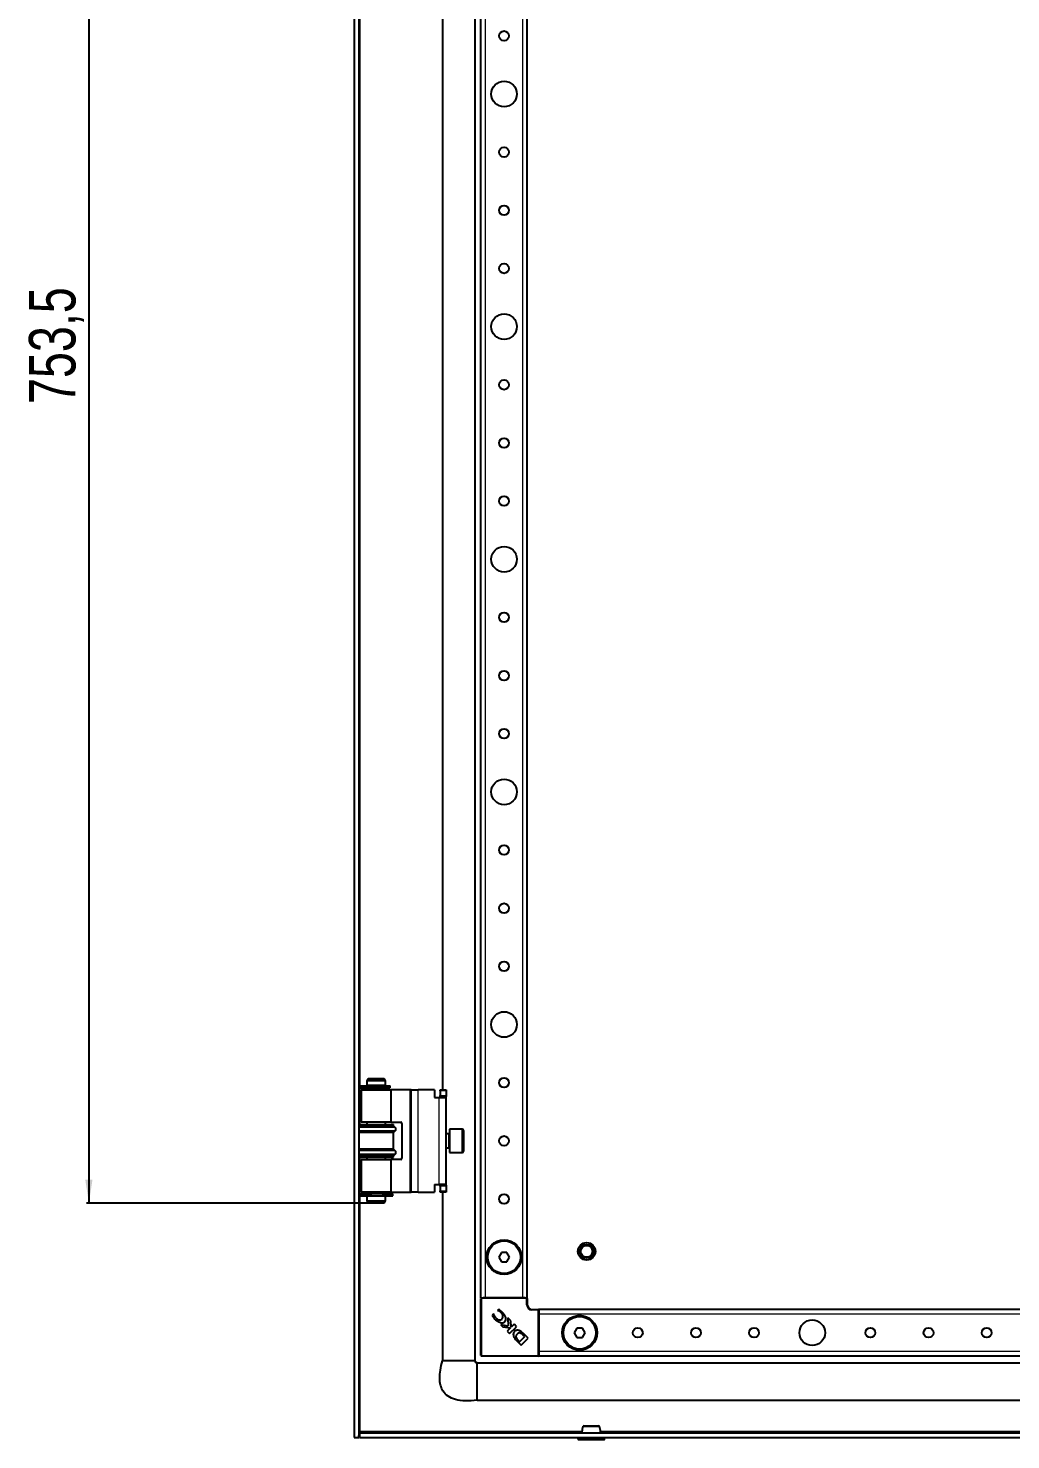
# Model space of a CAD drawing. Header units: millimetres. Extents: x -409 to 1413, y -262 to 1017.
# Drawn here: x 588 to 1010, y -110 to 497 of the extents above; entities that cross this region are included whole.
import ezdxf

# ---------------------------------------------------------------- set-up
doc = ezdxf.new("R2010")
doc.units = ezdxf.units.MM
doc.layers.add('FORMAT', color=7, linetype='Continuous')
doc.styles.add('SLDTEXTSTYLE0', font='TXT', dxfattribs={"width": 0.75})
doc.dimstyles.new('SLDDIMSTYLE0', dxfattribs={"dimtxt": 20, "dimasz": 10, "dimexe": 0, "dimexo": 0.0625, "dimgap": 5, "dimtad": 2, "dimdec": 1, "dimrnd": 1e-09, "dimzin": 12, "dimdsep": 46, "dimtxsty": 'SLDTEXTSTYLE0', "dimsah": 1, "dimcen": 0.09, "dimadec": 0, "dimazin": 3, "dimtfac": 1, "dimtofl": 0, "dimtmove": 0, "dimatfit": 3, "dimfxl": 0, "dimfrac": 2, "dimtolj": 1, "dimtzin": 12, "dimarcsym": 0})

# ---------------------------------------------------------------- blocks, each defined once
blk = doc.blocks.new('_D_7')
at = {"layer": 'FORMAT'}
for p, q in [((733.94, 745.71), (612.86, 745.71)), ((613.86, 745.71), (613.86, -7.79)), ((733.94, -7.79), (612.86, -7.79))]:
    blk.add_line(p, q, dxfattribs=at)
for points in [[(613.86, 745.71), (612.33, 735.71), (615.4, 735.71)], [(613.86, -7.79), (615.4, 2.21), (612.33, 2.21)]]:
    blk.add_solid(points, dxfattribs=at)
at = {"layer": 'FORMAT', "insert": (588.08, 335.71), "char_height": 20, "attachment_point": 1, "rotation": 90, "style": 'SLDTEXTSTYLE0'}
blk.add_mtext('753,5', dxfattribs=at)

msp = doc.modelspace()

# ---------------------------------------------------------------- linework, layer by layer
at = {"color": 7, "linetype": 'Continuous', "lineweight": 25}
for p, q in [((727.87, 846.46), (727.87, -108.54)), ((729.87, 846.46), (729.87, -108.54)), ((779.87, 813.46), (779.87, -75.54)), ((782.37, -48.54), (782.37, 786.46)), ((802.37, -48.54), (802.37, 786.46)), ((765.87, 696.96), (765.87, 40.96)), ((730.22, 42.66), (730.22, 41.76)), ((730.22, 42.66), (743.11, 42.66)), ((733.95, 45.71), (733.37, 44.71)), ((733.37, 44.71), (733.37, 42.71)), ((741.37, 44.71), (733.37, 44.71)), ((738.13, 42.71), (733.37, 42.71)), ((733.87, 42.71), (733.87, 42.66)), ((733.95, 45.71), (740.79, 45.71)), ((741.37, 42.71), (738.13, 42.71)), ((741.37, 44.71), (740.79, 45.71)), ((740.87, 42.66), (740.87, 42.71)), ((741.37, 42.71), (741.37, 44.71)), ((743.11, 42.66), (743.2, 42.66)), ((743.2, 41.76), (743.2, 42.66)), ((743.2, 42.66), (743.4, 42.66)), ((743.4, 41.76), (743.4, 42.66)), ((730.22, 41.76), (743.11, 41.76)), ((730.92, 40.96), (730.92, 26.96)), ((730.92, 40.96), (743.82, 40.96)), ((733.37, 41.71), (733.37, 40.96)), ((738.13, 41.71), (733.37, 41.71)), ((733.87, 41.76), (733.87, 41.71)), ((741.37, 41.71), (738.13, 41.71)), ((740.87, 41.71), (740.87, 41.76)), ((741.37, 40.96), (741.37, 41.71)), ((743.11, 41.76), (743.2, 41.76)), ((743.2, 41.76), (743.4, 41.76)), ((743.82, 26.96), (743.82, 40.96)), ((751.92, 40.96), (743.82, 40.96)), ((752.42, 40.96), (751.92, 40.96)), ((752.42, 40.96), (755.42, 40.96)), ((752.42, -3.04), (752.42, 40.96)), ((762.42, 40.96), (755.42, 40.96)), ((762.42, 40.96), (762.42, 37.66)), ((762.42, 37.66), (764.42, 37.66)), ((764.42, 37.66), (767.42, 37.66)), ((764.92, 40.96), (767.42, 40.96)), ((764.92, 40.46), (764.92, 40.96)), ((764.92, 40.46), (764.92, 38.46)), ((764.92, 37.96), (764.92, 38.46)), ((767.42, 37.96), (764.92, 37.96)), ((764.92, 37.96), (764.92, 37.66)), ((767.42, 40.96), (767.42, 40.46)), ((767.42, 40.46), (767.42, 38.46)), ((767.42, 38.46), (767.42, 37.96)), ((767.42, 37.66), (767.42, 37.96)), ((767.42, 0.26), (767.42, 37.66)), ((729.87, 25.96), (744.87, 25.96)), ((744.87, 25.36), (729.87, 25.36)), ((743.82, 26.96), (730.92, 26.96)), ((733.37, 26.96), (733.37, 25.96)), ((741.37, 25.96), (741.37, 26.96)), ((743.82, 26.96), (747.92, 26.96)), ((744.87, 25.36), (744.87, 25.96)), ((745.57, 24.68), (744.87, 25.36)), ((748.42, 26.46), (748.42, 11.46)), ((744.87, 22.56), (729.87, 22.56)), ((744.87, 22.56), (745.57, 23.25)), ((744.87, 15.36), (744.87, 22.56)), ((768.67, 21.96), (767.42, 21.96)), ((774.32, 23.96), (768.92, 23.96)), ((768.92, 23.96), (768.92, 13.96)), ((774.92, 23.36), (774.92, 14.56)), ((744.87, 15.36), (729.87, 15.36)), ((744.87, 12.56), (729.87, 12.56)), ((745.57, 14.68), (744.87, 15.36)), ((744.87, 12.56), (745.57, 13.25)), ((744.87, 11.96), (744.87, 12.56)), ((767.42, 15.96), (768.67, 15.96)), ((768.92, 13.96), (774.32, 13.96)), ((729.87, 11.96), (744.87, 11.96)), ((730.92, 10.96), (730.92, -3.04)), ((730.92, 10.96), (743.82, 10.96)), ((733.37, 11.96), (733.37, 10.96)), ((741.37, 10.96), (741.37, 11.96)), ((743.82, -3.04), (743.82, 10.96)), ((747.92, 10.96), (743.82, 10.96)), ((762.42, 0.26), (764.42, 0.26)), ((762.42, 0.26), (762.42, -3.04)), ((767.42, 0.26), (764.42, 0.26)), ((764.92, 0.26), (764.92, -0.04)), ((767.42, -0.04), (767.42, 0.26)), ((730.22, -3.84), (730.22, -4.74)), ((730.22, -3.84), (734.21, -3.84)), ((730.22, -4.74), (734.21, -4.74)), ((743.82, -3.04), (730.92, -3.04)), ((733.37, -3.04), (733.37, -3.79)), ((738.13, -3.79), (733.37, -3.79)), ((733.37, -4.79), (733.37, -6.79)), ((738.13, -4.79), (733.37, -4.79)), ((733.87, -3.79), (733.87, -3.84)), ((733.87, -4.74), (733.87, -4.79)), ((734.21, -3.84), (734.86, -3.84)), ((734.21, -4.74), (734.86, -4.74)), ((734.86, -3.84), (735.2, -3.84)), ((734.86, -4.74), (735.2, -4.74)), ((735.2, -4.74), (735.2, -3.84)), ((735.2, -3.84), (735.2, -3.84)), ((735.2, -4.74), (735.2, -4.74)), ((741.37, -3.79), (738.13, -3.79)), ((741.37, -4.79), (738.13, -4.79)), ((740.29, -3.84), (740.29, -4.74)), ((740.29, -3.84), (740.31, -3.84)), ((740.29, -4.74), (740.31, -4.74)), ((740.31, -3.84), (741.61, -3.84)), ((740.31, -4.74), (741.61, -4.74)), ((740.87, -3.84), (740.87, -3.79)), ((740.87, -4.79), (740.87, -4.74)), ((741.37, -3.79), (741.37, -3.04)), ((741.37, -6.79), (741.37, -4.79)), ((741.61, -3.84), (742.33, -3.84)), ((741.61, -4.74), (742.33, -4.74)), ((742.33, -3.84), (744.52, -3.84)), ((742.33, -4.74), (744.52, -4.74)), ((743.82, -3.04), (751.92, -3.04)), ((744.52, -4.74), (744.52, -3.84)), ((751.92, -3.04), (752.42, -3.04)), ((755.42, -3.04), (752.42, -3.04)), ((755.42, -3.04), (762.42, -3.04)), ((764.92, -0.04), (767.42, -0.04)), ((764.92, -0.54), (764.92, -0.04)), ((764.92, -0.54), (764.92, -2.54)), ((764.92, -3.04), (764.92, -2.54)), ((767.42, -3.04), (764.92, -3.04)), ((765.87, -3.04), (765.87, -75.54)), ((767.42, -0.04), (767.42, -0.54)), ((767.42, -0.54), (767.42, -2.54)), ((767.42, -2.54), (767.42, -3.04)), ((733.37, -6.79), (733.95, -7.79)), ((733.37, -6.79), (738.13, -6.79)), ((738.02, -7.79), (733.95, -7.79)), ((740.79, -7.79), (738.02, -7.79)), ((738.13, -6.79), (741.37, -6.79)), ((740.79, -7.79), (741.37, -6.79)), ((791.21, -29.04), (790.06, -31.04)), ((793.52, -29.04), (791.21, -29.04)), ((794.68, -31.04), (793.52, -29.04)), ((790.06, -31.04), (791.21, -33.04)), ((791.21, -33.04), (793.52, -33.04)), ((793.52, -33.04), (794.68, -31.04)), ((782.67, -48.54), (782.37, -48.54)), ((782.67, -48.54), (783.32, -48.54)), ((784.37, -48.54), (783.32, -48.54)), ((800.37, -48.54), (784.37, -48.54)), ((801.42, -48.54), (800.37, -48.54)), ((801.42, -48.54), (802.07, -48.54)), ((802.37, -48.54), (802.07, -48.54)), ((782.37, -73.24), (782.37, -48.84)), ((790, -53.54), (789.49, -53.79)), ((789.49, -53.79), (789.59, -53.89)), ((802.37, -48.84), (802.37, -51.54)), ((804.37, -53.54), (807.07, -53.54)), ((1187.37, -53.54), (807.37, -53.54)), ((807.37, -53.54), (807.37, -53.84)), ((807.37, -53.84), (807.37, -54.48)), ((807.37, -54.48), (807.37, -55.54)), ((787.91, -55.6), (787.23, -55.93)), ((788.05, -55.74), (787.91, -55.6)), ((794.14, -60.64), (791.04, -60.16)), ((791.04, -60.16), (791.83, -60.96)), ((793.96, -57.16), (794.14, -60.64)), ((795.24, -58.45), (793.96, -57.16)), ((795.42, -61.11), (795.24, -58.45)), ((796.66, -59.87), (795.42, -61.11)), ((797.72, -60.93), (796.66, -59.87)), ((807.37, -55.54), (807.37, -71.54)), ((791.83, -60.96), (795.1, -61.45)), ((795.1, -61.45), (793.71, -62.84)), ((793.71, -62.84), (794.76, -63.88)), ((794.76, -63.88), (797.72, -60.93)), ((798.32, -66.64), (799.06, -67.37)), ((799.06, -67.37), (801.24, -65.18)), ((799.76, -68.89), (802.72, -65.93)), ((801.24, -65.18), (800.56, -64.53)), ((800.83, -64.04), (800.81, -64.02)), ((802.72, -65.93), (800.83, -64.04)), ((823.71, -61.54), (822.56, -63.54)), ((822.56, -63.54), (823.71, -65.54)), ((826.02, -61.54), (823.71, -61.54)), ((823.71, -65.54), (826.02, -65.54)), ((827.18, -63.54), (826.02, -61.54)), ((826.02, -65.54), (827.18, -63.54)), ((797.77, -66.9), (799.76, -68.89)), ((807.37, -71.54), (807.37, -72.59)), ((807.37, -72.59), (807.37, -73.24)), ((1187.37, -76.54), (780.87, -76.54)), ((807.07, -73.54), (782.67, -73.54)), ((807.37, -73.24), (807.37, -73.54)), ((1187.37, -73.54), (807.37, -73.54)), ((780.87, -92.54), (1268.87, -92.54)), ((727.87, -108.54), (729.87, -108.54)), ((730.17, -106.54), (730.17, -108.54)), ((730.17, -106.54), (1319.57, -106.54)), ((730.17, -108.54), (1319.57, -108.54)), ((730.27, -106.54), (730.47, -105.94)), ((824.12, -108.54), (824.12, -109.29)), ((835.62, -109.29), (835.62, -108.54)), ((826.86, -109.54), (824.37, -109.54)), ((835.37, -109.54), (826.86, -109.54))]:
    msp.add_line(p, q, dxfattribs=at)
at = {"color": 8, "linetype": 'Continuous', "lineweight": 18}
for p, q in [((784.37, -48.54), (784.37, 786.46)), ((800.37, -48.54), (800.37, 786.46)), ((730.47, 42.66), (730.47, 695.26)), ((743.11, 42.66), (743.11, 41.76)), ((730.47, 25.96), (730.47, 41.76)), ((751.92, 40.96), (751.92, -3.04)), ((755.42, -3.04), (755.42, 40.96)), ((764.42, 0.26), (764.42, 37.66)), ((767.42, 40.46), (764.92, 40.46)), ((764.92, 38.46), (767.42, 38.46)), ((745.57, 24.68), (729.87, 24.68)), ((745.57, 23.25), (729.87, 23.25)), ((768.67, 21.56), (768.67, 21.96)), ((768.67, 15.96), (768.67, 21.56)), ((774.32, 13.96), (774.32, 23.96)), ((745.57, 14.68), (729.87, 14.68)), ((745.57, 13.25), (729.87, 13.25)), ((730.47, -3.84), (730.47, 11.96)), ((730.47, -105.94), (730.47, -4.74)), ((734.21, -3.84), (734.21, -4.74)), ((734.86, -3.84), (734.86, -4.74)), ((735.2, -3.84), (735.2, -4.74)), ((740.31, -3.84), (740.31, -4.74)), ((741.61, -3.84), (741.61, -4.74)), ((742.33, -3.84), (742.33, -4.74)), ((767.42, -0.54), (764.92, -0.54)), ((764.92, -2.54), (767.42, -2.54)), ((782.67, -48.54), (782.67, -48.84)), ((802.07, -48.54), (802.07, -48.84)), ((782.37, -48.84), (782.67, -48.84)), ((782.67, -48.84), (782.67, -73.24)), ((802.07, -48.84), (782.67, -48.84)), ((802.07, -51.54), (802.07, -48.84)), ((802.07, -48.84), (802.37, -48.84)), ((802.37, -51.54), (802.07, -51.54)), ((804.37, -53.54), (804.37, -53.84)), ((807.07, -53.84), (804.37, -53.84)), ((807.07, -53.54), (807.07, -53.84)), ((807.07, -73.24), (807.07, -53.84)), ((807.07, -53.84), (807.37, -53.84)), ((1187.37, -55.54), (807.37, -55.54)), ((1187.37, -71.54), (807.37, -71.54)), ((782.67, -73.24), (782.37, -73.24)), ((782.67, -73.24), (807.07, -73.24)), ((782.67, -73.24), (782.67, -73.54)), ((807.07, -73.24), (807.07, -73.54)), ((807.07, -73.24), (807.37, -73.24)), ((825.9, -105.94), (730.47, -105.94)), ((1215.9, -105.94), (833.84, -105.94)), ((824.12, -109.29), (826.72, -109.29)), ((826.72, -109.29), (835.62, -109.29))]:
    msp.add_line(p, q, dxfattribs=at)
at = {"color": 7, "linetype": 'Continuous', "lineweight": 25}
for centre, radius in [((792.37, 493.96), 2.1), ((792.37, 468.96), 5.5), ((792.37, 443.96), 2.1), ((792.37, 418.96), 2.1), ((792.37, 393.96), 2.1), ((792.37, 368.96), 5.5), ((792.37, 343.96), 2.1), ((792.37, 318.96), 2.1), ((792.37, 293.96), 2.1), ((792.37, 268.96), 5.5), ((792.37, 243.96), 2.1), ((792.37, 218.96), 2.1), ((792.37, 193.96), 2.1), ((792.37, 168.96), 5.5), ((792.37, 143.96), 2.1), ((792.37, 118.96), 2.1), ((792.37, 93.96), 2.1), ((792.37, 68.96), 5.5), ((792.37, 43.96), 2.1), ((792.37, 18.96), 2.1), ((792.37, -6.04), 2.1), ((792.37, -31.04), 7.5), ((792.37, -31.04), 7), ((827.87, -28.54), 3.75), ((827.87, -28.54), 3), ((827.87, -28.54), 2.5), ((824.87, -63.54), 7.5), ((824.87, -63.54), 7), ((924.87, -63.54), 5.5), ((849.87, -63.54), 2.1), ((874.87, -63.54), 2.1), ((899.87, -63.54), 2.1), ((949.87, -63.54), 2.1), ((974.87, -63.54), 2.1), ((999.87, -63.54), 2.1)]:
    msp.add_circle(centre, radius, dxfattribs=at)
for centre, radius, start, end in [((744.87, 23.96), 1, 314.427, 45.573), ((747.92, 26.46), 0.5, 0, 90), ((768.67, 22.21), 0.25, 270, 0), ((774.32, 23.36), 0.6, 0, 90), ((744.87, 13.96), 1, 314.427, 45.573), ((768.67, 15.71), 0.25, 0, 90), ((774.32, 14.56), 0.6, 270, 0), ((747.92, 11.46), 0.5, 270, 0), ((782.67, -48.84), 0.3, 90, 180), ((802.07, -48.84), 0.3, 0, 90), ((804.37, -51.54), 2, 180, 270), ((807.07, -53.84), 0.3, 0, 90), ((790.37, -56.03), 1.97, 218.45405, 305.887), ((789.96, -56.46), 1.94, 323.30966, 52.34638), ((800.98, -63.24), 4.87, 200.34448, 228.77765), ((802.79, -62.46), 6.12, 216.98881, 223.07444), ((782.67, -73.24), 0.3, 180, 270), ((807.07, -73.24), 0.3, 270, 0), ((826.76, -104.04), 0.5, 89.96367, 164.83397), ((832.98, -104.04), 0.5, 15.24646, 90.04596), ((824.37, -109.29), 0.25, 180, 270), ((835.37, -109.29), 0.25, 270, 0)]:
    msp.add_arc(centre, radius, start, end, dxfattribs=at)
at = {"color": 8, "linetype": 'Continuous', "lineweight": 18}
msp.add_arc((804.37, -51.54), 2.3, 180, 270, dxfattribs=at)
at = {"color": 7, "linetype": 'Continuous', "lineweight": 25}
for points, knots in [([(789.59, -53.89), (789.91, -54.04), (790.48, -54.3), (790.94, -54.73), (791.15, -54.92)], [0, 0, 0, 0, 0.5476433, 1, 1, 1, 1]), ([(791.51, -54.64), (791.24, -54.39), (790.78, -53.97), (790.23, -53.67), (790, -53.54)], [0, 0, 0, 0, 0.577653, 1, 1, 1, 1]), ([(787.23, -55.93), (787.41, -56.27), (787.75, -56.9), (788.24, -57.42), (788.46, -57.67)], [0, 0, 0, 0, 0.5368, 1, 1, 1, 1]), ([(788.82, -57.25), (788.61, -56.99), (788.23, -56.54), (788.1, -55.97), (788.05, -55.74)], [0, 0, 0, 0, 0.5796082, 1, 1, 1, 1]), ([(788.46, -57.67), (788.84, -58), (789.53, -58.61), (790.7, -59.16), (791.64, -59.3), (792.28, -59.15), (792.52, -58.96), (792.63, -58.87)], [0, 0, 0, 0, 0.315674, 0.58952, 0.813199, 0.909026, 1, 1, 1, 1]), ([(792.63, -58.87), (792.77, -58.71), (793.05, -58.37), (793.21, -57.68), (793.08, -56.8), (792.52, -55.73), (791.88, -55.04), (791.51, -54.64)], [0, 0, 0, 0, 0.130532, 0.266031, 0.423997, 0.666819, 1, 1, 1, 1]), ([(799.48, -62.88), (799.28, -62.78), (798.89, -62.57), (798.26, -62.45), (797.67, -62.49), (797.13, -62.69), (796.7, -63.05), (796.4, -63.57), (796.29, -64.22), (796.37, -64.68), (796.42, -64.93)], [0, 0, 0, 0, 0.138091, 0.265455, 0.384013, 0.496103, 0.605759, 0.71979, 0.847662, 1, 1, 1, 1]), ([(797.99, -64.16), (797.89, -64.25), (797.73, -64.43), (797.55, -64.71), (797.46, -64.98), (797.45, -65.31), (797.61, -65.71), (797.8, -65.99), (797.9, -66.15)], [0, 0, 0, 0, 0.176808, 0.319231, 0.43938, 0.552395, 0.749205, 1, 1, 1, 1]), ([(800.56, -64.53), (800.36, -64.33), (800, -63.99), (799.46, -63.66), (799.01, -63.6), (798.67, -63.67), (798.31, -63.86), (798.1, -64.05), (797.99, -64.16)], [0, 0, 0, 0, 0.2746757, 0.5030419, 0.607381, 0.7165791, 0.8434117, 1, 1, 1, 1]), ([(800.33, -63.56), (800.18, -63.43), (799.91, -63.19), (799.62, -62.98), (799.48, -62.88)], [0, 0, 0, 0, 0.55183, 1, 1, 1, 1]), ([(800.81, -64.02), (800.74, -63.95), (800.58, -63.79), (800.41, -63.64), (800.33, -63.56)], [0, 0, 0, 0, 0.486421, 1, 1, 1, 1]), ([(780.87, -92.54), (779.14, -92.7), (776, -93.01), (771.68, -92.49), (768.24, -91.07), (766.03, -88.75), (764.94, -85.98), (764.62, -82.93), (764.92, -79.37), (765.54, -76.88), (765.87, -75.54)], [0, 0, 0, 0, 0.176713, 0.320911, 0.440308, 0.54837, 0.6374, 0.738878, 0.858543, 1, 1, 1, 1]), ([(779.75, -75.54), (779.73, -75.54), (779.64, -75.54), (779.19, -75.54), (778.89, -75.54)], [0, 0, 0, 0, 0.350861, 1, 1, 1, 1]), ([(780.87, -76.7), (780.77, -76.68), (780.63, -76.67), (780.47, -76.6), (780.39, -76.54), (780.33, -76.47), (780.29, -76.4), (780.26, -76.33), (780.2, -76.16), (780.03, -76.07), (779.88, -75.85), (779.85, -75.65), (779.83, -75.54)], [0, 0, 0, 0, 0.146823, 0.202041, 0.247643, 0.28691, 0.323569, 0.360785, 0.40083, 0.628513, 0.79432, 1, 1, 1, 1]), ([(779.87, -75.54), (780.02, -75.76), (780.29, -76.16), (780.69, -76.42), (780.87, -76.54)], [0, 0, 0, 0, 0.5615605, 1, 1, 1, 1]), ([(780.87, -92.54), (780.87, -92.42), (780.87, -92.17), (780.87, -90.32), (780.87, -87.68), (780.87, -84.54), (780.87, -81.38), (780.87, -78.77), (780.87, -77.15), (780.87, -76.93), (780.87, -76.86)], [0, 0, 0, 0, 0.133856, 0.267712, 0.401568, 0.535424, 0.66928, 0.803137, 0.936993, 1, 1, 1, 1]), ([(729.87, -108.54), (729.9, -108.1), (729.93, -107.54), (730.12, -106.98), (730.17, -106.85)], [0, 0, 0, 0, 0.773459, 1, 1, 1, 1]), ([(730.47, -105.94), (730.42, -106.09), (730.37, -106.25), (730.27, -106.47), (730.22, -106.54), (730.17, -106.54)], [0, 0, 0, 0, 0.5, 0.5, 1, 1, 1, 1]), ([(826.28, -103.88), (826.09, -104.63), (825.87, -105.49), (825.85, -106.41), (825.85, -106.54)], [0, 0, 0, 0, 0.85815, 1, 1, 1, 1]), ([(826.8, -103.54), (826.78, -103.54), (826.74, -103.54), (827.02, -103.54), (827.54, -103.54), (828.26, -103.54), (829.11, -103.54), (830.17, -103.54), (831.2, -103.54), (832.08, -103.54), (832.69, -103.54), (832.99, -103.54), (832.95, -103.54), (832.94, -103.54)], [0, 0, 0, 0, 0.03384, 0.141254, 0.248698, 0.315774, 0.423314, 0.530846, 0.63821, 0.745706, 0.853372, 0.960917, 1, 1, 1, 1]), ([(833.89, -106.54), (833.89, -106.41), (833.87, -105.49), (833.65, -104.63), (833.46, -103.88)], [0, 0, 0, 0, 0.1418495, 1, 1, 1, 1])]:
    msp.add_open_spline(points, degree=3, knots=knots, dxfattribs=at)
for points in [[(766.85, -75.54), (766.56, -75.54), (766, -75.54), (765.91, -75.54), (765.87, -75.54)], [(769.3, -75.54), (768.81, -75.54), (767.84, -75.54), (767.18, -75.54), (766.85, -75.54)], [(772.87, -75.54), (772.24, -75.54), (770.99, -75.54), (769.86, -75.54), (769.3, -75.54)], [(776.44, -75.54), (775.88, -75.54), (774.75, -75.54), (773.5, -75.54), (772.87, -75.54)], [(778.89, -75.54), (778.56, -75.54), (777.9, -75.54), (776.92, -75.54), (776.44, -75.54)]]:
    msp.add_open_spline(points, degree=3, dxfattribs=at)
at = {"color": 8, "linetype": 'Continuous', "lineweight": 18}
msp.add_open_spline([(833.42, -103.91), (833.43, -103.91), (833.48, -103.91), (833.13, -103.91), (832.43, -103.91), (831.41, -103.91), (830.22, -103.91), (828.99, -103.91), (828.01, -103.91), (827.18, -103.91), (826.58, -103.91), (826.25, -103.91), (826.3, -103.91), (826.32, -103.91)], degree=3, knots=[0, 0, 0, 0, 0.038891, 0.14638, 0.253973, 0.361383, 0.468681, 0.576165, 0.683665, 0.750707, 0.858068, 0.965424, 1, 1, 1, 1], dxfattribs=at)

# ---------------------------------------------------------------- dimensions: what is measured, and where the dimension line sits
at = {"layer": 'FORMAT'}
dim = msp.add_linear_dim(base=(613.86, -7.79), p1=(733.95, 745.71), p2=(733.95, -7.79), angle=90, dimstyle='SLDDIMSTYLE0', dxfattribs=at)
dim.commit()
dim.dimension.update_dxf_attribs({"geometry": '_D_7', "text_midpoint": (613.86, 368.96), "dimtype": 160})

doc.saveas('drawing.dxf')
